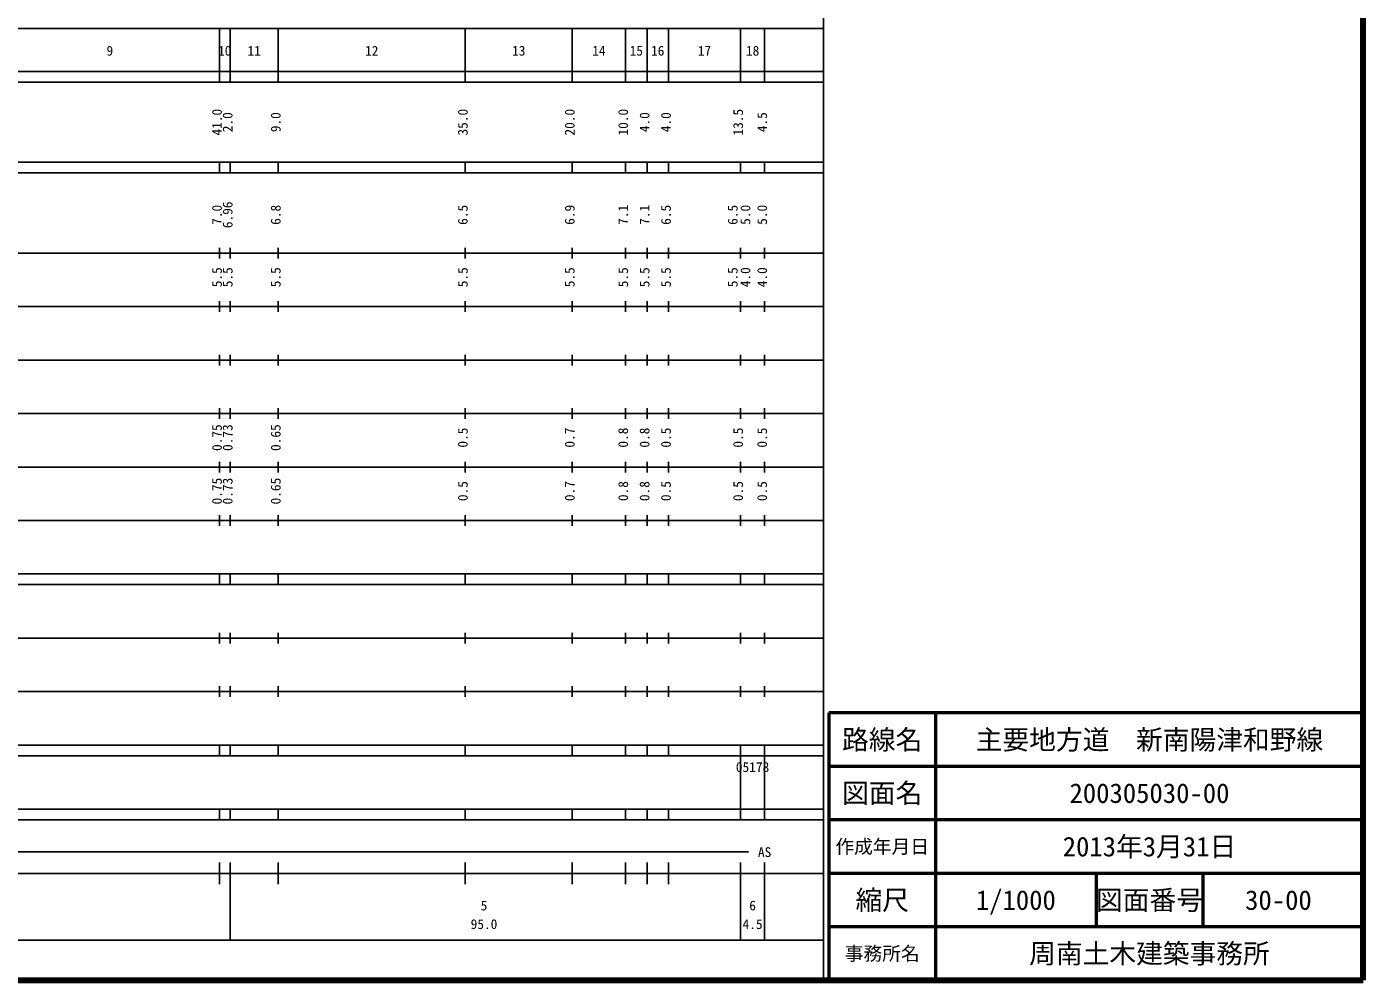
# Model space of a CAD drawing. Units: millimetres on the paper, enlarged 1000 times. Extents: x 40000 to 680000, y 20000 to 380000.
# Drawn here: x 429951 to 680000, y 20000 to 198357 of the extents above; entities that cross this region are included whole.
import ezdxf
from ezdxf.enums import TextEntityAlignment as Align

# ---------------------------------------------------------------- set-up
doc = ezdxf.new("R2010")
doc.units = ezdxf.units.MM
doc.header["$LTSCALE"] = 1000
for name, color, linetype, lineweight in [('M-TTL', 2, 'Continuous', 140), ('M-TTL-BAND', 7, 'Continuous', 25), ('M-TTL-FRAM', 2, 'Continuous', 50), ('M-TTL-LINE', 7, 'Continuous', 50)]:
    doc.layers.add(name, color=color, linetype=linetype, lineweight=lineweight)
doc.layers.add('M-TTL-TXT', color=7, linetype='Continuous')
doc.styles.add('ＭＳ ゴシック', font='')
doc.styles.get('ＭＳ ゴシック').set_extended_font_data('MS Gothic')

msp = doc.modelspace()

# ---------------------------------------------------------------- linework, layer by layer
at = {"layer": 'M-TTL'}
for p, q in [((680000, 20000), (680000, 380000)), ((40000, 20000), (680000, 20000))]:
    msp.add_line(p, q, dxfattribs=at)
at = {"layer": 'M-TTL-BAND'}
for p, q in [((579000, 20000), (579000, 370000)), ((68000, 198000), (579000, 198000)), ((466000, 188000), (466000, 198000)), ((468000, 188000), (468000, 198000)), ((477000, 188000), (477000, 198000)), ((512000, 188000), (512000, 198000)), ((532000, 188000), (532000, 198000)), ((542000, 188000), (542000, 198000)), ((546000, 188000), (546000, 198000)), ((550000, 188000), (550000, 198000)), ((563500, 188000), (563500, 198000)), ((568000, 188000), (568000, 198000)), ((40000, 190000), (579000, 190000)), ((40000, 188000), (579000, 188000)), ((40000, 173000), (579000, 173000)), ((466000, 171000), (466000, 173000)), ((468000, 171000), (468000, 173000)), ((477000, 171000), (477000, 173000)), ((512000, 171000), (512000, 173000)), ((532000, 171000), (532000, 173000)), ((542000, 171000), (542000, 173000)), ((546000, 171000), (546000, 173000)), ((550000, 171000), (550000, 173000)), ((563500, 171000), (563500, 173000)), ((568000, 171000), (568000, 173000)), ((40000, 171000), (579000, 171000)), ((40000, 156000), (579000, 156000)), ((466000, 155000), (466000, 157000)), ((468000, 155000), (468000, 157000)), ((477000, 155000), (477000, 157000)), ((512000, 155000), (512000, 157000)), ((532000, 155000), (532000, 157000)), ((542000, 155000), (542000, 157000)), ((546000, 155000), (546000, 157000)), ((550000, 155000), (550000, 157000)), ((563500, 155000), (563500, 157000)), ((568000, 155000), (568000, 157000)), ((46000, 146000), (579000, 146000)), ((466000, 145000), (466000, 147000)), ((468000, 145000), (468000, 147000)), ((477000, 145000), (477000, 147000)), ((512000, 145000), (512000, 147000)), ((532000, 145000), (532000, 147000)), ((542000, 145000), (542000, 147000)), ((546000, 145000), (546000, 147000)), ((550000, 145000), (550000, 147000)), ((563500, 145000), (563500, 147000)), ((568000, 145000), (568000, 147000)), ((52000, 136000), (579000, 136000)), ((466000, 135000), (466000, 137000)), ((468000, 135000), (468000, 137000)), ((477000, 135000), (477000, 137000)), ((512000, 135000), (512000, 137000)), ((532000, 135000), (532000, 137000)), ((542000, 135000), (542000, 137000)), ((546000, 135000), (546000, 137000)), ((550000, 135000), (550000, 137000)), ((563500, 135000), (563500, 137000)), ((568000, 135000), (568000, 137000)), ((46000, 126000), (579000, 126000)), ((466000, 125000), (466000, 127000)), ((468000, 125000), (468000, 127000)), ((477000, 125000), (477000, 127000)), ((512000, 125000), (512000, 127000)), ((532000, 125000), (532000, 127000)), ((542000, 125000), (542000, 127000)), ((546000, 125000), (546000, 127000)), ((550000, 125000), (550000, 127000)), ((563500, 125000), (563500, 127000)), ((568000, 125000), (568000, 127000)), ((52000, 116000), (579000, 116000)), ((466000, 115000), (466000, 117000)), ((468000, 115000), (468000, 117000)), ((477000, 115000), (477000, 117000)), ((512000, 115000), (512000, 117000)), ((532000, 115000), (532000, 117000)), ((542000, 115000), (542000, 117000)), ((546000, 115000), (546000, 117000)), ((550000, 115000), (550000, 117000)), ((563500, 115000), (563500, 117000)), ((568000, 115000), (568000, 117000)), ((46000, 106000), (579000, 106000)), ((466000, 105000), (466000, 107000)), ((468000, 105000), (468000, 107000)), ((477000, 105000), (477000, 107000)), ((512000, 105000), (512000, 107000)), ((532000, 105000), (532000, 107000)), ((542000, 105000), (542000, 107000)), ((546000, 105000), (546000, 107000)), ((550000, 105000), (550000, 107000)), ((563500, 105000), (563500, 107000)), ((568000, 105000), (568000, 107000)), ((40000, 96000), (579000, 96000)), ((466000, 94000), (466000, 96000)), ((468000, 94000), (468000, 96000)), ((477000, 94000), (477000, 96000)), ((512000, 94000), (512000, 96000)), ((532000, 94000), (532000, 96000)), ((542000, 94000), (542000, 96000)), ((546000, 94000), (546000, 96000)), ((550000, 94000), (550000, 96000)), ((563500, 94000), (563500, 96000)), ((568000, 94000), (568000, 96000)), ((40000, 94000), (579000, 94000)), ((49000, 84000), (579000, 84000)), ((466000, 83000), (466000, 85000)), ((468000, 83000), (468000, 85000)), ((477000, 83000), (477000, 85000)), ((512000, 83000), (512000, 85000)), ((532000, 83000), (532000, 85000)), ((542000, 83000), (542000, 85000)), ((546000, 83000), (546000, 85000)), ((550000, 83000), (550000, 85000)), ((563500, 83000), (563500, 85000)), ((568000, 83000), (568000, 85000)), ((40000, 74000), (579000, 74000)), ((466000, 73000), (466000, 75000)), ((468000, 73000), (468000, 75000)), ((477000, 73000), (477000, 75000)), ((512000, 73000), (512000, 75000)), ((532000, 73000), (532000, 75000)), ((542000, 73000), (542000, 75000)), ((546000, 73000), (546000, 75000)), ((550000, 73000), (550000, 75000)), ((563500, 73000), (563500, 75000)), ((568000, 73000), (568000, 75000)), ((40000, 64000), (579000, 64000)), ((466000, 62000), (466000, 64000)), ((468000, 62000), (468000, 64000)), ((477000, 62000), (477000, 64000)), ((512000, 62000), (512000, 64000)), ((532000, 62000), (532000, 64000)), ((542000, 62000), (542000, 64000)), ((546000, 62000), (546000, 64000)), ((550000, 62000), (550000, 64000)), ((563500, 62000), (563500, 64000)), ((568000, 62000), (568000, 64000)), ((40000, 62000), (579000, 62000)), ((563500, 52000), (563500, 62000)), ((568000, 52000), (568000, 62000)), ((40000, 52000), (579000, 52000)), ((466000, 50000), (466000, 52000)), ((468000, 50000), (468000, 52000)), ((477000, 50000), (477000, 52000)), ((512000, 50000), (512000, 52000)), ((532000, 50000), (532000, 52000)), ((542000, 50000), (542000, 52000)), ((546000, 50000), (546000, 52000)), ((550000, 50000), (550000, 52000)), ((563500, 50000), (563500, 52000)), ((568000, 50000), (568000, 52000)), ((40000, 50000), (579000, 50000)), ((71000, 44000), (565000, 44000)), ((466000, 38000), (466000, 42000)), ((468000, 27500), (468000, 42000)), ((477000, 38000), (477000, 42000)), ((512000, 38000), (512000, 42000)), ((532000, 38000), (532000, 42000)), ((542000, 38000), (542000, 42000)), ((546000, 38000), (546000, 42000)), ((550000, 38000), (550000, 42000)), ((563500, 27500), (563500, 42000)), ((568000, 27500), (568000, 42000)), ((40000, 40000), (579000, 40000)), ((68000, 27500), (579000, 27500))]:
    msp.add_line(p, q, dxfattribs=at)
at = {"layer": 'M-TTL-FRAM'}
for p, q in [((680000, 70000), (580000, 70000)), ((580000, 70000), (580000, 20000))]:
    msp.add_line(p, q, dxfattribs=at)
at = {"layer": 'M-TTL-LINE'}
for p, q in [((600000, 70000), (600000, 20000)), ((680000, 60000), (580000, 60000)), ((680000, 50000), (580000, 50000)), ((680000, 40000), (580000, 40000)), ((630000, 40000), (630000, 30000)), ((650000, 40000), (650000, 30000)), ((680000, 30000), (580000, 30000))]:
    msp.add_line(p, q, dxfattribs=at)

# ---------------------------------------------------------------- texts
at = {"layer": 'M-TTL-BAND', "style": 'ＭＳ ゴシック'}
for s, p in [('9', (445500, 192405)), ('10', (467000, 192405)), ('11', (472500, 192405)), ('12', (494500, 192405)), ('13', (522000, 192405)), ('14', (537000, 192405)), ('15', (544000, 192405)), ('16', (548000, 192405)), ('17', (556750, 192405)), ('18', (565750, 192405)), ('AS', (568000, 42500)), ('5', (515500, 32523)), ('6', (565750, 32523)), ('95.0', (515500, 29033)), ('4.5', (565750, 29033))]:
    msp.add_text(s, height=1833, dxfattribs=at).set_placement(p, align=Align.BOTTOM_CENTER)
for s, p in [('41.0', (467000, 180500)), ('35.0', (513000, 180500)), ('20.0', (533000, 180500)), ('10.0', (543000, 180500)), ('13.5', (564500, 180500)), ('2.0', (469000, 180500)), ('9.0', (478000, 180500)), ('4.0', (547000, 180500)), ('4.0', (551000, 180500)), ('4.5', (569000, 180500)), ('6.96', (469000, 163174)), ('7.0', (467000, 163174)), ('6.8', (478000, 163174)), ('6.5', (513000, 163174)), ('6.9', (533000, 163174)), ('7.1', (543000, 163174)), ('7.1', (547000, 163174)), ('6.5', (551000, 163174)), ('6.5', (563500, 163174)), ('5.0', (565870, 163174)), ('5.0', (569000, 163174)), ('5.5', (467000, 151500)), ('5.5', (469000, 151500)), ('5.5', (478000, 151500)), ('5.5', (513000, 151500)), ('5.5', (533000, 151500)), ('5.5', (543000, 151500)), ('5.5', (547000, 151500)), ('5.5', (551000, 151500)), ('5.5', (563500, 151500)), ('4.0', (565870, 151500)), ('4.0', (569000, 151500)), ('0.75', (467000, 121500)), ('0.73', (469000, 121500)), ('0.65', (478000, 121500)), ('0.5', (513000, 121500)), ('0.7', (533000, 121500)), ('0.8', (543000, 121500)), ('0.8', (547000, 121500)), ('0.5', (551000, 121500)), ('0.5', (564500, 121500)), ('0.5', (569000, 121500)), ('0.75', (467000, 111500)), ('0.73', (469000, 111500)), ('0.65', (478000, 111500)), ('0.5', (513000, 111500)), ('0.7', (533000, 111500)), ('0.8', (543000, 111500)), ('0.8', (547000, 111500)), ('0.5', (551000, 111500)), ('0.5', (564500, 111500)), ('0.5', (569000, 111500))]:
    msp.add_text(s, height=1833, rotation=90, dxfattribs=at).set_placement(p, align=Align.BOTTOM_CENTER)
msp.add_text('05178', height=1833, dxfattribs=at).set_placement((562625, 58405), align=Align.BOTTOM_LEFT)
at = {"layer": 'M-TTL-TXT', "style": 'ＭＳ ゴシック'}
for s, height, p in [('路線名', 3666, (590000, 65000)), ('路線名', 3666, (590000, 65000)), ('主要地方道\u3000新南陽津和野線', 3666, (640000, 65000)), ('図面名', 3666, (590000, 55000)), ('図面名', 3666, (590000, 55000)), ('200305030-00', 3666, (640000, 55000)), ('作成年月日', 2566, (590000, 45000)), ('作成年月日', 2566, (590000, 45000)), ('2013年3月31日', 3666, (640000, 45000)), ('縮尺', 3666, (590000, 35000)), ('縮尺', 3666, (590000, 35000)), ('1/1000', 3666, (615000, 35000)), ('図面番号', 3666, (640000, 35000)), ('図面番号', 3666, (640000, 35000)), ('30-00', 3666, (664125, 35000)), ('事務所名', 2566, (590000, 25000)), ('事務所名', 2566, (590000, 25000)), ('周南土木建築事務所', 3666, (640000, 25000))]:
    msp.add_text(s, height=height, dxfattribs=at).set_placement(p, align=Align.MIDDLE_CENTER)

doc.saveas('drawing.dxf')
